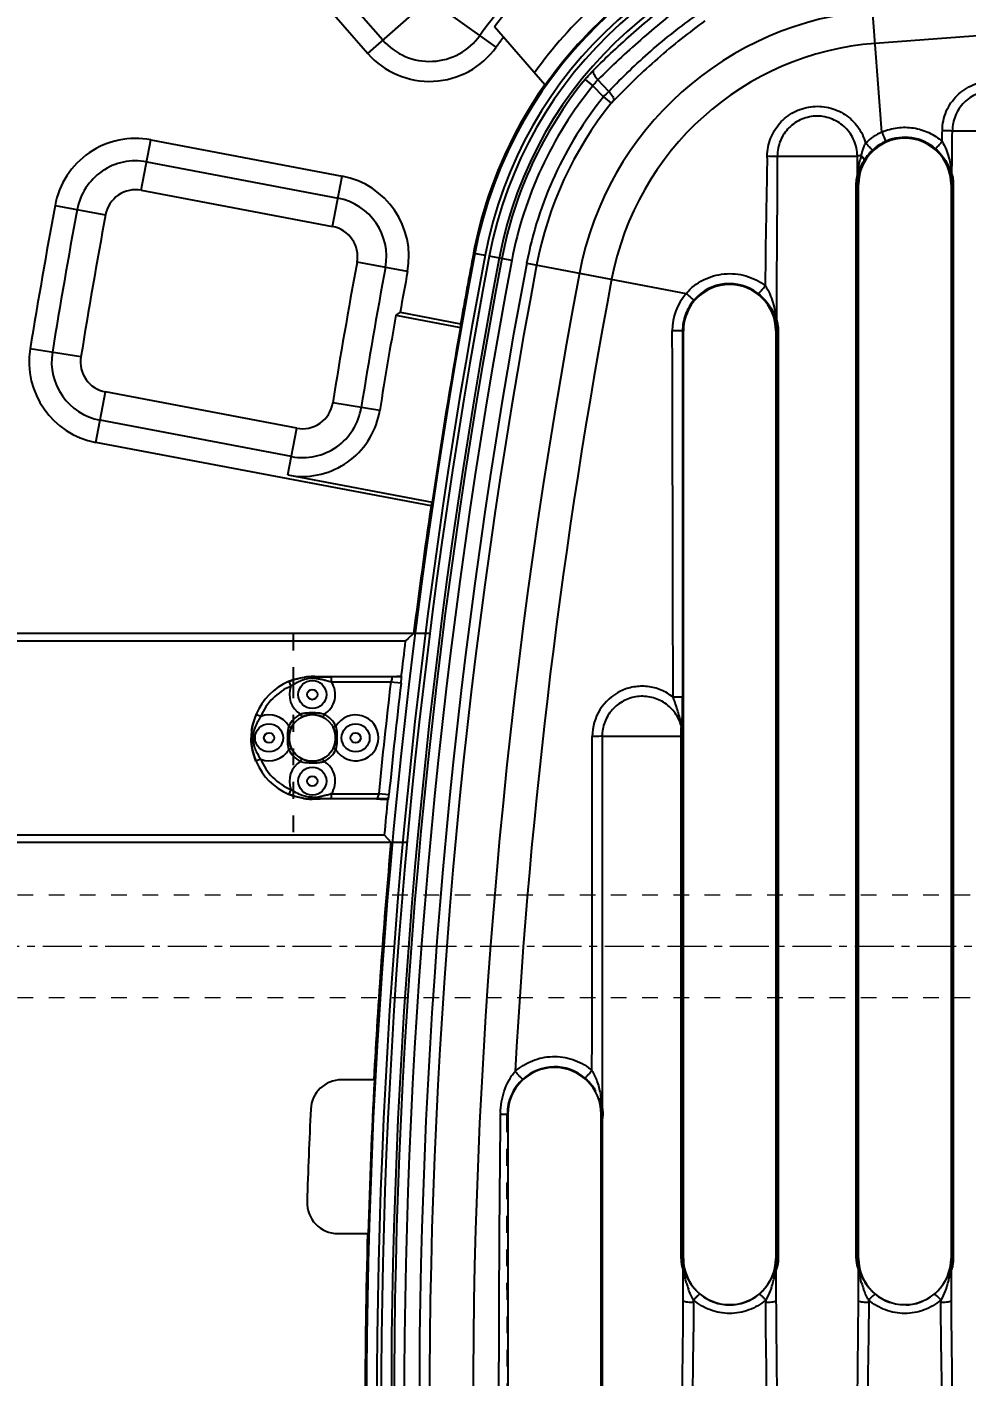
# Model space of a CAD drawing. Header units: millimetres. Extents: x 1147 to 12155, y -6137 to -4403.
# Drawn here: x 3867.7 to 3959.4, y -5255.7 to -5124.1 of the extents above; entities that cross this region are included whole.
import ezdxf

# ---------------------------------------------------------------- set-up
doc = ezdxf.new("R2010")
doc.units = ezdxf.units.MM
doc.header["$LTSCALE"] = 16.335
doc.header["$PDMODE"] = 3
doc.header["$PDSIZE"] = 0.3125
doc.linetypes.add('CENTER', pattern=[0.6, 0.375, -0.075, 0.075, -0.075])
doc.linetypes.add('HIDDEN', pattern=[0.2, 0.1, -0.1])
doc.layers.get('0').update_dxf_attribs({"linetype": 'CONTINUOUS'})
doc.layers.get('Defpoints').update_dxf_attribs({"linetype": 'CONTINUOUS'})
doc.layers.add('cool', color=153, linetype='HIDDEN', lineweight=9)
doc.layers.add('DEFAULT_2', color=8, linetype='HIDDEN')
doc.styles.get("Standard").update_dxf_attribs({"font": 'txt', "width": 0.8})
doc.dimstyles.get("Standard").update_dxf_attribs({"dimtxt": 0.15625, "dimasz": 0.1875, "dimexe": 0.125, "dimexo": 0.0625, "dimtad": 0, "dimtih": 1, "dimtoh": 1, "dimdsep": 46, "dimtxsty": 'Standard', "dimcen": 0.09, "dimadec": 0, "dimazin": 0, "dimtp": 0.01, "dimtm": 0.01, "dimtfac": 1, "dimtofl": 0, "dimtmove": 0, "dimatfit": 3, "dimfxl": 0, "dimtolj": 1, "dimarcsym": 0})

# ---------------------------------------------------------------- blocks, each defined once
blk = doc.blocks.new('*D715')
at = {"color": 4, "lineweight": -2}
blk.add_line((3856.58, -5108.77), (3814.98, -5108.77), dxfattribs=at)
at = {"layer": 'Defpoints', "color": 0}
for p in [(3814.98, -5108.77), (3856.64, -5108.77), (4103.73, -5263.77)]:
    blk.add_point(p, dxfattribs=at)
at = {"color": 6, "insert": (3801.11, -5108.77), "char_height": 8, "attachment_point": 5}
blk.add_mtext('\\A1;155.00', dxfattribs=at)
blk = doc.blocks.new('*D716')
at = {"color": 4, "lineweight": -2}
blk.add_line((3858.67, -5058.77), (3814.98, -5058.77), dxfattribs=at)
at = {"layer": 'Defpoints', "color": 0}
for p in [(3814.98, -5058.77), (3858.73, -5058.77), (4103.73, -5263.77)]:
    blk.add_point(p, dxfattribs=at)
at = {"color": 6, "insert": (3800.58, -5058.77), "char_height": 8, "attachment_point": 5}
blk.add_mtext('\\A1;205.00', dxfattribs=at)
blk = doc.blocks.new('*D721')
at = {"color": 4, "lineweight": -2}
blk.add_line((3858.73, -5054.5), (3858.73, -5013.34), dxfattribs=at)
at = {"layer": 'Defpoints', "color": 0}
for p in [(3858.73, -5013.34), (3858.73, -5054.56), (4103.73, -5263.77)]:
    blk.add_point(p, dxfattribs=at)
at = {"color": 6, "insert": (3858.73, -4998.41), "char_height": 8, "attachment_point": 5, "rotation": 90}
blk.add_mtext('\\A1;245.00', dxfattribs=at)
blk = doc.blocks.new('*D722')
at = {"color": 4, "lineweight": -2}
blk.add_line((3862.55, -5213.77), (3818.26, -5213.77), dxfattribs=at)
at = {"layer": 'Defpoints', "color": 0}
for p in [(3818.26, -5213.77), (3862.62, -5213.77), (4103.73, -5263.77)]:
    blk.add_point(p, dxfattribs=at)
at = {"color": 6, "insert": (3807.06, -5213.77), "char_height": 8, "attachment_point": 5}
blk.add_mtext('\\A1;50.00', dxfattribs=at)
blk = doc.blocks.new('37')
at = {"layer": 'cool', "ltscale": 0.932966}
for p, q in [((1170, 55), (734.33, 55)), ((1170, 45), (734.33, 45))]:
    blk.add_line(p, q, dxfattribs=at)
at = {"layer": 'cool', "color": 1, "linetype": 'CENTER', "ltscale": 0.621977}
blk.add_line((1183.89, 50), (720, 50), dxfattribs=at)

msp = doc.modelspace()

# ---------------------------------------------------------------- linework, layer by layer
at = {"color": 7, "linetype": 'Continuous'}
for p, q in [((3902.47, -5125.347), (3893.057, -5114.57)), ((3891.585, -5115.855), (3900.998, -5126.632)), ((3951.179, -5134.314), (3949.867, -5117.245)), ((3900.998, -5126.632), (3905.301, -5122.874)), ((3913.535, -5126.017), (3908.885, -5122.698)), ((3918.281, -5129.697), (3913.358, -5124.061)), ((3922.206, -5129.175), (3922.972, -5129.798)), ((3923.989, -5130.888), (3922.972, -5129.798)), ((3924.517, -5130.344), (3923.46, -5129.211)), ((3923.989, -5130.888), (3924.758, -5131.507)), ((3878.902, -5139.997), (3879.835, -5135.072)), ((3879.835, -5135.072), (3898.503, -5138.609)), ((3958.05, -5134.19), (3965.862, -5134.19)), ((3940.965, -5136.654), (3948.779, -5136.654)), ((3948.784, -5137.095), (3948.779, -5136.654)), ((3879.426, -5137.227), (3898.095, -5140.764)), ((3897.57, -5143.533), (3898.503, -5138.609)), ((3878.902, -5139.997), (3897.57, -5143.533)), ((3948.669, -5244.192), (3948.669, -5139.419)), ((3948.669, -5139.419), (3948.893, -5139.419)), ((3948.721, -5244.192), (3948.721, -5139.419)), ((3948.893, -5244.192), (3948.893, -5139.419)), ((3957.92, -5139.419), (3957.92, -5244.192)), ((3958.144, -5139.419), (3957.92, -5139.419)), ((3958.092, -5139.419), (3958.092, -5244.192)), ((3958.144, -5139.419), (3958.144, -5244.192)), ((3870.479, -5141.48), (3875.408, -5142.39)), ((3904.881, -5147.92), (3899.952, -5147.011)), ((3911.32, -5146.126), (3912.442, -5146.338)), ((3915.056, -5146.834), (3912.852, -5146.416)), ((3916.507, -5147.108), (3932.074, -5150.057)), ((3904.162, -5151.894), (3903.741, -5152.185)), ((3903.741, -5152.185), (3910.045, -5153.379)), ((3904.162, -5151.894), (3910.057, -5153.011)), ((3931.718, -5153.697), (3930.719, -5153.698)), ((3931.799, -5244.192), (3931.799, -5153.697)), ((3940.827, -5153.697), (3940.827, -5244.192)), ((3941.051, -5153.697), (3940.827, -5153.697)), ((3940.999, -5153.697), (3940.999, -5244.192)), ((3941.051, -5153.697), (3941.051, -5244.192)), ((3873.006, -5156.251), (3868.058, -5155.449)), ((3874.466, -5164.589), (3875.399, -5159.664)), ((3894.074, -5163.202), (3875.399, -5159.664)), ((3902.169, -5161.481), (3897.58, -5160.742)), ((3893.549, -5165.971), (3874.874, -5162.434)), ((3893.209, -5167.769), (3894.074, -5163.202)), ((3907.175, -5170.785), (3874.466, -5164.589)), ((3893.209, -5167.769), (3907.279, -5170.434)), ((3907.047, -5183.241), (3855.729, -5183.241)), ((3856.918, -5183.957), (3904.666, -5183.957)), ((3904.936, -5183.718), (3904.666, -5183.957)), ((3905.476, -5183.241), (3904.936, -5183.718)), ((3893.312, -5187.915), (3893.504, -5188.379)), ((3893.729, -5187.788), (3893.729, -5187.915)), ((3904.24, -5187.461), (3895.59, -5187.461)), ((3897.463, -5187.964), (3897.463, -5187.461)), ((3903.248, -5187.964), (3897.463, -5187.964)), ((3904.245, -5188.081), (3903.248, -5187.964)), ((3930.899, -5189.724), (3930.798, -5189.438)), ((3890.555, -5191.328), (3890.091, -5191.136)), ((3894.444, -5191.114), (3894.577, -5191.382)), ((3896.737, -5191.114), (3896.603, -5191.382)), ((3893.29, -5192.267), (3893.558, -5192.401)), ((3897.891, -5192.267), (3897.622, -5192.401)), ((3923.871, -5193.263), (3923.871, -5229.458)), ((3923.871, -5193.263), (3931.628, -5193.263)), ((3931.576, -5244.192), (3931.576, -5193.263)), ((3931.628, -5244.192), (3931.628, -5193.263)), ((3893.29, -5194.561), (3893.558, -5194.427)), ((3897.891, -5194.561), (3897.622, -5194.427)), ((3890.555, -5195.5), (3890.091, -5195.692)), ((3894.444, -5195.714), (3894.577, -5195.446)), ((3896.737, -5195.714), (3896.603, -5195.446)), ((3893.504, -5198.449), (3893.312, -5198.913)), ((3902.948, -5199.367), (3895.59, -5199.367)), ((3897.463, -5198.865), (3902.067, -5198.865)), ((3903.066, -5198.964), (3902.067, -5198.865)), ((3855.729, -5203.587), (3904.831, -5203.587)), ((3856.918, -5202.871), (3902.613, -5202.871)), ((3902.613, -5202.871), (3903.266, -5203.587)), ((3901.591, -5226.772), (3898.436, -5226.772)), ((3914.667, -5230.115), (3914.667, -5287.428)), ((3923.772, -5287.428), (3923.772, -5230.115)), ((3923.884, -5230.115), (3923.846, -5230.115)), ((3923.888, -5230.663), (3923.888, -5286.883)), ((3898.073, -5241.772), (3900.983, -5241.772)), ((3931.799, -5244.192), (3931.576, -5244.192)), ((3941.051, -5244.192), (3940.827, -5244.192)), ((3948.893, -5244.192), (3948.669, -5244.192)), ((3958.144, -5244.192), (3957.92, -5244.192)), ((3931.788, -5248.316), (3931.788, -5245.077)), ((3940.838, -5245.077), (3940.838, -5248.316)), ((3948.882, -5248.316), (3948.882, -5245.077)), ((3957.931, -5245.077), (3957.931, -5248.316)), ((3932.794, -5248.508), (3932.794, -5248.265)), ((3939.832, -5248.265), (3939.832, -5248.508)), ((3949.887, -5248.508), (3949.887, -5248.265)), ((3956.926, -5248.265), (3956.926, -5248.508))]:
    msp.add_line(p, q, dxfattribs=at)
for centre, radius in [((3895.59, -5189.191), 1.368), ((3895.59, -5189.191), 0.497), ((3895.59, -5193.414), 2.276), ((3891.367, -5193.414), 1.368), ((3891.367, -5193.414), 0.497), ((3899.813, -5193.414), 1.368), ((3899.813, -5193.414), 0.497), ((3895.59, -5197.637), 1.368), ((3895.59, -5197.637), 0.497)]:
    msp.add_circle(centre, radius, dxfattribs=at)
for centre, radius, start, end in [((3952.689, -5153.963), 50.058, 119.77857, 144.48276), ((3952.689, -5153.963), 41.967, 94.39543, 169.27271), ((3952.689, -5153.963), 49.407, 121.76053, 142.75576), ((3952.689, -5153.963), 40.963, 94.39543, 169.27271), ((3952.689, -5153.963), 40.546, 94.39543, 169.27271), ((3952.689, -5153.963), 39.559, 94.39543, 169.27271), ((3952.689, -5153.963), 43.605, 120.49919, 144.32818), ((3952.689, -5153.963), 42.052, 120.10159, 144.8244), ((4103.729, -7118.947), 1999.166, 85.604565, 94.395435), ((3952.689, -5153.963), 31.584, 94.39543, 169.27271), ((3907.023, -5121.369), 6.046, 221.13645, 324.48276), ((3907.023, -5121.369), 8, 221.13645, 324.48276), ((3952.689, -5153.963), 48.105, 143.07492, 144.48276), ((3952.689, -5153.963), 28.386, 94.39543, 169.27271), ((3952.689, -5153.963), 42.105, 144.80703, 169.27271), ((3952.689, -5153.963), 39.289, 140.88448, 169.27271), ((3952.689, -5153.963), 38.302, 140.88314, 169.27271), ((3952.689, -5153.963), 36.826, 141.20129, 169.27271), ((3936.208, -5142.211), 16.659, 134.57149, 137.18042), ((3952.689, -5153.963), 35.839, 141.20154, 169.27271), ((3878.346, -5142.932), 8, 79.27271, 169.54205), ((3953.407, -5139.419), 4.514, 0, 180), ((3953.431, -5139.413), 5.575, 113.83761, 133.68991), ((3953.421, -5139.433), 4.612, 113.56836, 133.2386), ((3953.406, -5139.408), 4.583, 49.18631, 113.52218), ((3584.329, -5130.713), 372.758, 359.30655, 359.47067), ((3321.106, -5129.671), 636.96, 359.210387, 359.593488), ((3957.405, -5139.101), 8.61, 163.2318, 165.83543), ((3953.507, -5139.603), 4.79, 143.05247, 148.3238), ((3953.707, -5139.752), 5.039, 138.03404, 143.06917), ((3953.856, -5139.886), 5.24, 133.30925, 138.03018), ((3878.346, -5142.932), 5.807, 79.27271, 169.54205), ((3897.014, -5146.469), 8, 349.55032, 79.27271), ((3878.346, -5142.932), 2.988, 79.27271, 169.54205), ((4505.929, -5258.772), 646.185, 169.54205, 170.799141), ((4505.929, -5258.772), 643.991, 169.54205, 170.799141), ((3897.014, -5146.469), 5.807, 349.55032, 79.27271), ((4505.929, -5258.772), 641.172, 169.54205, 170.799141), ((3897.014, -5146.469), 2.988, 349.55032, 79.27271), ((4505.929, -5258.772), 616.197, 169.550315, 170.845991), ((4505.929, -5258.772), 605.047, 169.272711, 190.727289), ((4505.929, -5258.772), 604.043, 169.272711, 190.727289), ((4505.929, -5258.772), 603.626, 169.272711, 190.727289), ((4505.929, -5258.772), 602.639, 169.272711, 190.727289), ((4505.929, -5258.772), 602.369, 169.272711, 190.727289), ((4505.929, -5258.772), 601.382, 169.272711, 190.727289), ((4505.929, -5258.772), 599.906, 169.272711, 190.727289), ((4505.929, -5258.772), 598.919, 169.272711, 190.727289), ((4505.929, -5258.772), 605.185, 169.272711, 169.93545), ((4505.929, -5258.772), 613.378, 169.550315, 170.845991), ((4505.929, -5258.772), 611.185, 169.550315, 169.928944), ((4505.929, -5258.772), 594.664, 169.272711, 190.727289), ((4505.929, -5258.772), 591.466, 169.272711, 176.820243), ((3936.313, -5153.697), 4.514, 0, 180), ((3936.295, -5153.677), 4.568, 52.26012, 139.46367), ((3936.257, -5153.687), 5.538, 139.05731, 180.11503), ((4505.929, -5258.772), 611.549, 169.962656, 170.845991), ((4505.929, -5258.772), 605.132, 169.969972, 171.605972), ((3941.693, -5152.697), 0.814, 175.91941, 189.16668), ((3875.955, -5156.728), 8, 170.79914, 259.27271), ((3875.955, -5156.728), 5.807, 170.79914, 259.27271), ((3875.955, -5156.728), 2.988, 170.79914, 259.27271), ((3894.63, -5160.266), 5.807, 259.27271, 350.84599), ((3894.63, -5160.266), 2.988, 259.27271, 350.84599), ((3894.535, -5160.491), 7.424, 264.97483, 265.54419), ((4505.929, -5258.772), 605.185, 171.640257, 172.830471), ((4505.929, -5258.772), 605.9, 172.907172, 173.241034), ((3895.59, -5193.414), 5.953, 90, 270), ((3895.59, -5189.191), 2.239, 300.81278, 33.24704), ((3897.641, -5115.728), 71.734, 269.32312, 269.85783), ((4505.929, -5258.772), 606.827, 173.299133, 174.334431), ((4505.929, -5258.772), 605.822, 173.299133, 174.334431), ((3874.315, -5184.564), 30.135, 353.29779, 353.75188), ((3879.468, -5185.112), 24.954, 353.71483, 354.75529), ((3895.59, -5193.414), 5.451, 112.50433, 157.49567), ((3895.59, -5189.191), 2.239, 158.72417, 239.18722), ((3896.16, -5193.634), 6.564, 162.74278, 165.2017), ((3895.81, -5193.52), 6.196, 157.36383, 162.78872), ((3895.561, -5194.728), 6.051, 149.35049, 151.16403), ((3896.011, -5194.998), 6.575, 146.06821, 149.32006), ((3891.367, -5193.414), 2.239, 30.81278, 111.27583), ((3895.59, -5193.414), 2.57, 116.49769, 153.50231), ((3895.603, -5200.506), 9.524, 88.26416, 90.07492), ((3895.59, -5193.414), 2.57, 26.49769, 63.50231), ((3899.813, -5193.414), 2.239, 210.81278, 149.18722), ((3902.677, -5193.402), 9.52, 178.26156, 180.07477), ((3891.367, -5193.414), 2.239, 248.72416, 329.18722), ((3895.59, -5193.414), 2.57, 206.49769, 243.50231), ((3895.59, -5193.414), 2.57, 296.49769, 333.50231), ((3888.51, -5193.426), 9.513, 358.25864, 0.07367), ((3895.59, -5193.414), 5.451, 202.50434, 247.49567), ((3895.59, -5197.637), 2.239, 120.81278, 201.27583), ((3895.578, -5186.323), 9.524, 268.26416, 270.07492), ((3895.59, -5197.637), 2.239, 326.75294, 59.18722), ((3896.965, -5193.356), 6.158, 235.80502, 236.44836), ((3897.672, -5275.198), 75.832, 90.15809, 90.67199), ((3898.577, -5204.443), 5.689, 101.29729, 102.46748), ((4505.929, -5258.772), 605.9, 174.373448, 174.706384), ((3873.928, -5196.077), 29.281, 353.53179, 354.3423), ((4505.929, -5258.772), 605.185, 174.768138, 176.96899), ((3919.22, -5230.115), 4.553, 0, 180), ((3919.226, -5230.104), 4.594, 49.43594, 132.40685), ((3919.254, -5230.142), 5.619, 49.79469, 51.44641), ((3898.436, -5229.772), 3, 90, 177.26694), ((4505.929, -5258.772), 605.132, 176.968727, 178.390176), ((3919.194, -5230.231), 4.699, 8.17104, 20.68807), ((4505.929, -5258.772), 611.185, 177.266935, 178.115503), ((6360.815, -5258.772), 2447.046, 179.329378, 180.670621), ((3925.45, -5230.545), 11.521, 177.43712, 177.94038), ((3885.591, -5230.686), 38.298, 0.03445, 0.85489), ((3898.073, -5238.772), 3, 178.1155, 270), ((4505.929, -5258.772), 605.185, 178.390315, 181.609685), ((3936.313, -5244.192), 4.514, 180, 0), ((3953.407, -5244.192), 4.514, 180, 0), ((3906.449, -5244.06), 25.34, 357.65343, 357.91798), ((3930.847, -5245.294), 0.942, 0.01321, 12.04539), ((3904.313, -5243.982), 27.477, 357.91745, 358.04846), ((3930.878, -5245.078), 0.91, 0.05677, 10.06043), ((3941.743, -5245.076), 0.905, 169.97347, 180.0753), ((3941.78, -5245.294), 0.942, 167.95477, 179.98403), ((3967.253, -5244.019), 26.416, 181.95041, 182.34044), ((3923.542, -5244.06), 25.34, 357.65343, 357.91798), ((3947.94, -5245.294), 0.942, 0.01321, 12.04539), ((3921.407, -5243.982), 27.477, 357.91745, 358.04846), ((3947.971, -5245.078), 0.91, 0.05677, 10.06043), ((3958.837, -5245.076), 0.905, 169.97347, 180.0753), ((3958.873, -5245.294), 0.942, 167.95477, 179.98403), ((3984.347, -5244.019), 26.416, 181.95041, 182.34044), ((3939.85, -5244.405), 8.057, 195.72625, 200.25031), ((3932.563, -5244.337), 8.281, 340.90522, 345.22712), ((3931.982, -5244.181), 8.882, 345.20885, 348.05712), ((3956.943, -5244.405), 8.057, 195.72625, 200.25031), ((3949.656, -5244.337), 8.281, 340.90523, 345.22712), ((3949.076, -5244.181), 8.882, 345.20886, 348.05713), ((3936.313, -5244.246), 4.488, 230.06655, 309.93452)]:
    msp.add_arc(centre, radius, start, end, dxfattribs=at)
for centre, major_axis, start_param, end_param in [((4522.52, -5171.196), (115.222, 608.209), -4.5564606, -4.5558654), ((4489.464, -5345.681), (114.346, 603.586), 1.4667222, 1.4673179)]:
    msp.add_ellipse(centre, major_axis=major_axis, ratio=0.9895793, start_param=start_param, end_param=end_param, dxfattribs=at)
for points, knots in [([(3922.991, -5128.306), (3924.28, -5127.029), (3926.925, -5124.539), (3929.742, -5122.245), (3931.179, -5121.137)], [0, 0, 0, 0, 0.5000066, 1, 1, 1, 1]), ([(3931.997, -5121.704), (3930.505, -5122.874), (3927.577, -5125.285), (3924.811, -5127.881), (3923.46, -5129.211)], [0, 0, 0, 0, 0.5000359, 1, 1, 1, 1]), ([(3924.517, -5130.344), (3925.828, -5128.972), (3928.565, -5126.335), (3931.557, -5123.991), (3933.097, -5122.884)], [0, 0, 0, 0, 0.5000901, 1, 1, 1, 1]), ([(3933.892, -5123.466), (3933.116, -5124.04), (3931.546, -5125.229), (3928.521, -5127.753), (3926.371, -5129.813), (3925.003, -5131.229)], [0, 0, 0, 0, 0.2450896, 0.5000844, 1, 1, 1, 1]), ([(3922.206, -5129.176), (3922.269, -5129.098), (3922.519, -5128.799), (3922.784, -5128.511), (3922.991, -5128.307)], [0, 0, 0, 0, 0.2556452, 1, 1, 1, 1]), ([(3922.99, -5128.307), (3922.975, -5128.361), (3922.99, -5128.504), (3923.124, -5128.826), (3923.312, -5129.06), (3923.46, -5129.211)], [0, 0, 0, 0, 0.1597782, 0.3937754, 1, 1, 1, 1]), ([(3923.46, -5129.211), (3923.417, -5129.254), (3923.243, -5129.44), (3923.084, -5129.64), (3922.972, -5129.798)], [0, 0, 0, 0, 0.241226, 1, 1, 1, 1]), ([(3957.071, -5134.157), (3957.077, -5133.527), (3957.34, -5132.257), (3958.433, -5130.66), (3960.048, -5129.59), (3961.949, -5129.215), (3963.852, -5129.584), (3965.472, -5130.649), (3966.566, -5132.247), (3966.831, -5133.518), (3966.837, -5134.148)], [0, 0, 0, 0, 0.1249236, 0.2498231, 0.3748271, 0.4998738, 0.6249213, 0.7499634, 0.8749858, 1, 1, 1, 1]), ([(3924.517, -5130.344), (3924.666, -5130.49), (3924.857, -5130.717), (3924.998, -5131.032), (3925.017, -5131.175), (3925.003, -5131.229)], [0, 0, 0, 0, 0.6034026, 0.8385094, 1, 1, 1, 1]), ([(3925.003, -5131.229), (3924.982, -5131.25), (3924.897, -5131.34), (3924.817, -5131.434), (3924.758, -5131.507)], [0, 0, 0, 0, 0.2414119, 1, 1, 1, 1]), ([(3965.862, -5134.19), (3965.857, -5133.682), (3965.639, -5132.66), (3964.778, -5131.359), (3963.476, -5130.503), (3961.95, -5130.185), (3960.425, -5130.504), (3959.125, -5131.362), (3958.268, -5132.663), (3958.054, -5133.683), (3958.05, -5134.19)], [0, 0, 0, 0, 0.1253981, 0.2505248, 0.3755301, 0.5003287, 0.625107, 0.7499954, 0.8748978, 1, 1, 1, 1]), ([(3939.986, -5136.647), (3939.976, -5136.068), (3940.221, -5134.9), (3941.129, -5133.381), (3942.527, -5132.281), (3944.217, -5131.737), (3945.993, -5131.82), (3947.626, -5132.521), (3948.921, -5133.745), (3949.412, -5134.826), (3949.58, -5135.382)], [0, 0, 0, 0, 0.1249737, 0.249898, 0.3748184, 0.4997554, 0.6247495, 0.7497789, 0.8749112, 1, 1, 1, 1]), ([(3948.779, -5136.654), (3948.773, -5136.146), (3948.553, -5135.125), (3947.688, -5133.825), (3946.383, -5132.969), (3944.855, -5132.65), (3943.328, -5132.968), (3942.028, -5133.825), (3941.175, -5135.127), (3940.965, -5136.147), (3940.965, -5136.654)], [0, 0, 0, 0, 0.1252412, 0.2504205, 0.375672, 0.5007327, 0.6255923, 0.7503568, 0.8750367, 1, 1, 1, 1]), ([(3951.179, -5134.314), (3951.656, -5134.104), (3952.678, -5133.818), (3954.263, -5133.839), (3955.78, -5134.301), (3956.667, -5134.881), (3957.06, -5135.225)], [0, 0, 0, 0, 0.2500232, 0.5000425, 0.7500469, 1, 1, 1, 1]), ([(3949.435, -5135.71), (3949.446, -5135.681), (3949.49, -5135.57), (3949.539, -5135.46), (3949.58, -5135.382)], [0, 0, 0, 0, 0.2585394, 1, 1, 1, 1]), ([(3950.261, -5136.073), (3950.253, -5136.07), (3950.233, -5136.048), (3950.189, -5136.01), (3950.124, -5135.945), (3949.998, -5135.819), (3949.815, -5135.629), (3949.661, -5135.467), (3949.58, -5135.382)], [0, 0, 0, 0, 0.0272048, 0.0887487, 0.1832863, 0.3093851, 0.6379276, 1, 1, 1, 1]), ([(3951.577, -5135.206), (3951.561, -5135.182), (3951.524, -5135.087), (3951.434, -5134.9), (3951.317, -5134.628), (3951.226, -5134.422), (3951.179, -5134.314)], [0, 0, 0, 0, 0.0884888, 0.3093512, 0.6381848, 1, 1, 1, 1]), ([(3956.401, -5135.939), (3956.41, -5135.937), (3956.431, -5135.914), (3956.474, -5135.876), (3956.537, -5135.808), (3956.659, -5135.679), (3956.835, -5135.481), (3956.983, -5135.313), (3957.06, -5135.225)], [0, 0, 0, 0, 0.0274632, 0.0890097, 0.1834603, 0.3094539, 0.6378872, 1, 1, 1, 1]), ([(3957.06, -5135.225), (3957.343, -5135.721), (3957.653, -5136.534), (3957.901, -5137.633), (3957.974, -5138.184), (3958.005, -5138.449)], [0, 0, 0, 0, 0.5070075, 0.7633164, 1, 1, 1, 1]), ([(3957.071, -5134.157), (3957.278, -5134.159), (3957.604, -5134.168), (3957.932, -5134.173), (3958.05, -5134.19)], [0, 0, 0, 0, 0.6344295, 1, 1, 1, 1]), ([(3939.8, -5149.303), (3939.842, -5148.249), (3939.826, -5146.139), (3939.91, -5142.977), (3939.937, -5139.813), (3940.012, -5137.702), (3939.986, -5136.647)], [0, 0, 0, 0, 0.249957, 0.4998729, 0.7498773, 1, 1, 1, 1]), ([(3939.986, -5136.647), (3940.093, -5136.648), (3940.419, -5136.649), (3940.745, -5136.648), (3940.965, -5136.654)], [0, 0, 0, 0, 0.3266189, 1, 1, 1, 1]), ([(3940.965, -5136.654), (3940.961, -5139.322), (3940.917, -5144.651), (3940.884, -5149.979), (3940.881, -5152.639)], [0, 0, 0, 0, 0.5007987, 1, 1, 1, 1]), ([(3948.861, -5136.64), (3948.852, -5136.641), (3948.825, -5136.645), (3948.798, -5136.649), (3948.779, -5136.654)], [0, 0, 0, 0, 0.3120694, 1, 1, 1, 1]), ([(3949.161, -5136.617), (3949.132, -5136.618), (3949.031, -5136.624), (3948.931, -5136.632), (3948.861, -5136.64)], [0, 0, 0, 0, 0.2961161, 1, 1, 1, 1]), ([(3949.161, -5136.617), (3949.171, -5136.578), (3949.21, -5136.43), (3949.25, -5136.282), (3949.282, -5136.173)], [0, 0, 0, 0, 0.2571361, 1, 1, 1, 1]), ([(3949.43, -5137.088), (3949.456, -5137.023), (3949.365, -5136.825), (3949.247, -5136.696), (3949.161, -5136.617)], [0, 0, 0, 0, 0.3735328, 1, 1, 1, 1]), ([(3949.282, -5136.173), (3949.294, -5136.132), (3949.34, -5135.977), (3949.392, -5135.822), (3949.435, -5135.71)], [0, 0, 0, 0, 0.2597239, 1, 1, 1, 1]), ([(3956.401, -5135.939), (3956.833, -5136.312), (3957.373, -5136.971), (3957.817, -5137.933), (3957.948, -5138.402), (3958.003, -5138.621)], [0, 0, 0, 0, 0.5402941, 0.786508, 1, 1, 1, 1]), ([(3948.8, -5138.474), (3948.813, -5138.36), (3948.871, -5137.862), (3948.963, -5137.368), (3949.057, -5136.994)], [0, 0, 0, 0, 0.2297631, 1, 1, 1, 1]), ([(3948.805, -5138.642), (3948.866, -5138.387), (3949.021, -5137.847), (3949.274, -5137.342), (3949.43, -5137.088)], [0, 0, 0, 0, 0.4675385, 1, 1, 1, 1]), ([(3948.669, -5139.419), (3948.669, -5139.327), (3948.682, -5139.009), (3948.734, -5138.691), (3948.8, -5138.475)], [0, 0, 0, 0, 0.2888746, 1, 1, 1, 1]), ([(3948.805, -5138.642), (3948.793, -5138.693), (3948.743, -5138.949), (3948.721, -5139.21), (3948.721, -5139.419)], [0, 0, 0, 0, 0.2010067, 1, 1, 1, 1]), ([(3958.092, -5139.419), (3958.092, -5139.268), (3958.073, -5139), (3958.032, -5138.735), (3958.003, -5138.621)], [0, 0, 0, 0, 0.5613129, 1, 1, 1, 1]), ([(3958.005, -5138.449), (3958.044, -5138.584), (3958.123, -5138.904), (3958.141, -5139.232), (3958.144, -5139.419)], [0, 0, 0, 0, 0.4311591, 1, 1, 1, 1]), ([(3932.074, -5150.057), (3932.538, -5149.521), (3933.688, -5148.62), (3935.777, -5148.016), (3937.945, -5148.213), (3939.231, -5148.883), (3939.8, -5149.303)], [0, 0, 0, 0, 0.2504183, 0.5006329, 0.7506397, 1, 1, 1, 1]), ([(3939.091, -5150.065), (3939.104, -5150.067), (3939.138, -5150.045), (3939.192, -5150.004), (3939.264, -5149.934), (3939.388, -5149.805), (3939.571, -5149.594), (3939.719, -5149.408), (3939.8, -5149.303)], [0, 0, 0, 0, 0.0357469, 0.104786, 0.2021404, 0.3190579, 0.6205986, 1, 1, 1, 1]), ([(3939.8, -5149.303), (3940.127, -5149.808), (3940.483, -5150.659), (3940.729, -5151.682), (3940.828, -5152.249), (3940.862, -5152.517), (3940.881, -5152.639)], [0, 0, 0, 0, 0.511387, 0.7704024, 0.8949393, 1, 1, 1, 1]), ([(3932.823, -5150.708), (3932.472, -5151.117), (3931.916, -5152.071), (3931.718, -5153.157), (3931.718, -5153.697)], [0, 0, 0, 0, 0.4999027, 1, 1, 1, 1]), ([(3932.823, -5150.708), (3932.804, -5150.686), (3932.723, -5150.622), (3932.567, -5150.48), (3932.337, -5150.284), (3932.165, -5150.135), (3932.074, -5150.057)], [0, 0, 0, 0, 0.088473, 0.3097111, 0.6390208, 1, 1, 1, 1]), ([(3939.091, -5150.065), (3939.345, -5150.261), (3939.802, -5150.689), (3940.332, -5151.418), (3940.638, -5152.051), (3940.802, -5152.52), (3940.859, -5152.734), (3940.889, -5152.827)], [0, 0, 0, 0, 0.2868255, 0.5560675, 0.8017709, 0.9128474, 1, 1, 1, 1]), ([(3940.881, -5152.639), (3940.934, -5152.772), (3941.016, -5153.123), (3941.051, -5153.481), (3941.051, -5153.697)], [0, 0, 0, 0, 0.3990613, 1, 1, 1, 1]), ([(3940.999, -5153.697), (3940.999, -5153.523), (3940.972, -5153.231), (3940.926, -5152.94), (3940.889, -5152.827)], [0, 0, 0, 0, 0.5923518, 1, 1, 1, 1]), ([(3893.958, -5167.893), (3894.904, -5167.967), (3896.84, -5167.757), (3899.432, -5166.436), (3901.356, -5164.251), (3902.018, -5162.417), (3902.169, -5161.481)], [0, 0, 0, 0, 0.2501339, 0.5000192, 0.7499975, 1, 1, 1, 1]), ([(3894.216, -5187.963), (3894.151, -5187.994), (3893.906, -5188.119), (3893.673, -5188.265), (3893.504, -5188.379)], [0, 0, 0, 0, 0.2605905, 1, 1, 1, 1]), ([(3894.842, -5187.723), (3894.786, -5187.739), (3894.573, -5187.805), (3894.365, -5187.891), (3894.216, -5187.963)], [0, 0, 0, 0, 0.2596569, 1, 1, 1, 1]), ([(3895.591, -5187.613), (3895.526, -5187.613), (3895.273, -5187.624), (3895.023, -5187.672), (3894.842, -5187.723)], [0, 0, 0, 0, 0.2561836, 1, 1, 1, 1]), ([(3896.289, -5187.688), (3896.233, -5187.677), (3896.003, -5187.636), (3895.768, -5187.614), (3895.591, -5187.614)], [0, 0, 0, 0, 0.2420668, 1, 1, 1, 1]), ([(3896.876, -5187.824), (3896.829, -5187.812), (3896.635, -5187.763), (3896.439, -5187.717), (3896.289, -5187.688)], [0, 0, 0, 0, 0.2372037, 1, 1, 1, 1]), ([(3897.463, -5187.964), (3897.415, -5187.954), (3897.218, -5187.912), (3897.024, -5187.862), (3896.876, -5187.824)], [0, 0, 0, 0, 0.2409309, 1, 1, 1, 1]), ([(3903.343, -5187.461), (3903.355, -5187.458), (3903.369, -5187.501), (3903.36, -5187.543), (3903.347, -5187.641), (3903.308, -5187.78), (3903.27, -5187.9), (3903.248, -5187.964)], [0, 0, 0, 0, 0.0717998, 0.1601986, 0.2839109, 0.6127153, 1, 1, 1, 1]), ([(3930.798, -5189.438), (3930.444, -5189.155), (3929.652, -5188.687), (3928.319, -5188.344), (3926.941, -5188.388), (3925.203, -5188.947), (3923.432, -5190.531), (3922.914, -5192.367), (3922.913, -5193.265)], [0, 0, 0, 0, 0.1254011, 0.2509296, 0.3764986, 0.5021375, 0.7510237, 1, 1, 1, 1]), ([(3931.607, -5192.29), (3931.488, -5191.836), (3931.083, -5190.964), (3930.054, -5189.961), (3928.738, -5189.384), (3927.302, -5189.305), (3925.929, -5189.732), (3924.792, -5190.616), (3924.042, -5191.845), (3923.869, -5192.794), (3923.869, -5193.263)], [0, 0, 0, 0, 0.1249183, 0.2497651, 0.3746396, 0.4996008, 0.6246429, 0.7497455, 0.8749031, 1, 1, 1, 1]), ([(3931.729, -5189.429), (3931.699, -5189.434), (3931.596, -5189.43), (3931.393, -5189.438), (3931.113, -5189.437), (3930.905, -5189.438), (3930.798, -5189.438)], [0, 0, 0, 0, 0.0980575, 0.3297462, 0.6543913, 1, 1, 1, 1]), ([(3931.607, -5192.29), (3931.584, -5192.079), (3931.501, -5191.64), (3931.275, -5190.78), (3931.048, -5190.142), (3930.899, -5189.724)], [0, 0, 0, 0, 0.23891, 0.5004313, 1, 1, 1, 1]), ([(3931.651, -5192.534), (3931.67, -5192.329), (3931.686, -5191.867), (3931.71, -5191.127), (3931.726, -5190.298), (3931.728, -5189.724), (3931.729, -5189.429)], [0, 0, 0, 0, 0.1994558, 0.4457177, 0.7154105, 1, 1, 1, 1]), ([(3890.26, -5191.809), (3890.228, -5191.869), (3890.093, -5192.122), (3889.981, -5192.387), (3889.918, -5192.595)], [0, 0, 0, 0, 0.238892, 1, 1, 1, 1]), ([(3889.918, -5192.595), (3889.846, -5192.83), (3889.755, -5193.324), (3889.811, -5193.823), (3889.871, -5194.065)], [0, 0, 0, 0, 0.4969695, 1, 1, 1, 1]), ([(3923.869, -5193.263), (3923.826, -5193.264), (3923.507, -5193.265), (3923.189, -5193.265), (3922.913, -5193.265)], [0, 0, 0, 0, 0.1347245, 1, 1, 1, 1]), ([(3931.576, -5193.263), (3931.576, -5193.164), (3931.579, -5192.84), (3931.586, -5192.515), (3931.607, -5192.29)], [0, 0, 0, 0, 0.3045523, 1, 1, 1, 1]), ([(3931.651, -5192.534), (3931.65, -5192.513), (3931.645, -5192.43), (3931.627, -5192.349), (3931.607, -5192.291)], [0, 0, 0, 0, 0.2593942, 1, 1, 1, 1]), ([(3931.651, -5192.534), (3931.647, -5192.577), (3931.63, -5192.819), (3931.628, -5193.063), (3931.628, -5193.263)], [0, 0, 0, 0, 0.1758045, 1, 1, 1, 1]), ([(3889.871, -5194.065), (3889.886, -5194.126), (3889.953, -5194.362), (3890.046, -5194.589), (3890.123, -5194.752)], [0, 0, 0, 0, 0.2591535, 1, 1, 1, 1]), ([(3890.123, -5194.752), (3890.156, -5194.82), (3890.285, -5195.078), (3890.436, -5195.324), (3890.555, -5195.5)], [0, 0, 0, 0, 0.26132, 1, 1, 1, 1]), ([(3894.692, -5199.311), (3894.579, -5199.292), (3894.108, -5199.199), (3893.649, -5199.053), (3893.313, -5198.913)], [0, 0, 0, 0, 0.2396336, 1, 1, 1, 1]), ([(3895.59, -5199.215), (3895.65, -5199.215), (3895.883, -5199.207), (3896.115, -5199.174), (3896.286, -5199.141)], [0, 0, 0, 0, 0.2576401, 1, 1, 1, 1]), ([(3896.286, -5199.141), (3896.333, -5199.132), (3896.512, -5199.095), (3896.691, -5199.05), (3896.822, -5199.017)], [0, 0, 0, 0, 0.2612728, 1, 1, 1, 1]), ([(3896.822, -5199.017), (3896.868, -5199.006), (3897.043, -5198.961), (3897.218, -5198.917), (3897.349, -5198.888)], [0, 0, 0, 0, 0.260413, 1, 1, 1, 1]), ([(3902.067, -5198.865), (3902.047, -5198.931), (3902.008, -5199.051), (3901.943, -5199.216), (3901.898, -5199.306), (3901.852, -5199.373), (3901.836, -5199.367)], [0, 0, 0, 0, 0.3693428, 0.6866477, 0.9066714, 1, 1, 1, 1]), ([(3915.373, -5225.964), (3915.867, -5225.518), (3917.025, -5224.799), (3919.019, -5224.388), (3921.035, -5224.682), (3922.235, -5225.333), (3922.756, -5225.748)], [0, 0, 0, 0, 0.2497976, 0.4996788, 0.7497563, 1, 1, 1, 1]), ([(3913.941, -5230.029), (3913.957, -5229.664), (3914.024, -5228.934), (3914.292, -5227.866), (3914.734, -5226.86), (3915.135, -5226.241), (3915.373, -5225.964)], [0, 0, 0, 0, 0.2503449, 0.4998839, 0.7499842, 1, 1, 1, 1]), ([(3916.128, -5226.712), (3916.118, -5226.714), (3916.09, -5226.689), (3916.041, -5226.653), (3915.966, -5226.582), (3915.872, -5226.491), (3915.761, -5226.378), (3915.591, -5226.201), (3915.461, -5226.061), (3915.373, -5225.964)], [0, 0, 0, 0, 0.0271629, 0.0893639, 0.1850743, 0.3104529, 0.4608631, 0.6305518, 1, 1, 1, 1]), ([(3922.213, -5226.614), (3922.221, -5226.609), (3922.241, -5226.583), (3922.286, -5226.538), (3922.348, -5226.466), (3922.464, -5226.335), (3922.643, -5226.128), (3922.796, -5225.951), (3922.881, -5225.851)], [0, 0, 0, 0, 0.027687, 0.0933902, 0.1899842, 0.3079629, 0.6118629, 1, 1, 1, 1]), ([(3916.128, -5226.712), (3915.658, -5227.139), (3914.886, -5228.197), (3914.615, -5229.48), (3914.615, -5230.115)], [0, 0, 0, 0, 0.5000901, 1, 1, 1, 1]), ([(3923.343, -5226.848), (3923.5, -5227.264), (3923.723, -5228.126), (3923.839, -5229.005), (3923.869, -5229.444)], [0, 0, 0, 0, 0.5028412, 1, 1, 1, 1]), ([(3913.937, -5230.131), (3914.022, -5230.13), (3914.181, -5230.128), (3914.367, -5230.126), (3914.488, -5230.122), (3914.55, -5230.121), (3914.589, -5230.117), (3914.609, -5230.117), (3914.615, -5230.115)], [0, 0, 0, 0, 0.3788162, 0.7017836, 0.8241243, 0.9155993, 0.9746987, 1, 1, 1, 1]), ([(3923.884, -5230.115), (3923.884, -5230.066), (3923.88, -5229.882), (3923.865, -5229.697), (3923.846, -5229.563)], [0, 0, 0, 0, 0.2628174, 1, 1, 1, 1]), ([(3923.871, -5229.458), (3923.882, -5229.515), (3923.921, -5229.768), (3923.935, -5230.025), (3923.928, -5230.223)], [0, 0, 0, 0, 0.227559, 1, 1, 1, 1]), ([(3923.928, -5230.223), (3923.927, -5230.259), (3923.92, -5230.397), (3923.904, -5230.535), (3923.889, -5230.636)], [0, 0, 0, 0, 0.2601211, 1, 1, 1, 1]), ([(3931.576, -5244.192), (3931.576, -5244.273), (3931.582, -5244.434), (3931.603, -5244.657), (3931.644, -5244.883), (3931.67, -5245.032), (3931.788, -5245.38), (3931.788, -5245.294)], [0, 0, 0, 0, 0.2148517, 0.4215129, 0.6098018, 0.7711605, 1, 1, 1, 1]), ([(3931.628, -5244.192), (3931.628, -5244.255), (3931.633, -5244.388), (3931.645, -5244.632), (3931.76, -5245.279), (3931.768, -5245.098)], [0, 0, 0, 0, 0.2062464, 0.4068573, 1, 1, 1, 1]), ([(3940.859, -5245.098), (3940.859, -5245.103), (3940.861, -5245.121), (3940.887, -5245.083), (3940.896, -5245.033), (3940.928, -5244.923), (3940.952, -5244.783), (3940.967, -5244.675), (3940.974, -5244.616)], [0, 0, 0, 0, 0.0315325, 0.0586153, 0.1795482, 0.3872865, 0.6666652, 1, 1, 1, 1]), ([(3941.051, -5244.192), (3941.051, -5244.424), (3941.021, -5244.745), (3940.931, -5245.105), (3940.888, -5245.237), (3940.865, -5245.285)], [0, 0, 0, 0, 0.6253695, 0.8588096, 1, 1, 1, 1]), ([(3940.974, -5244.616), (3940.978, -5244.582), (3940.992, -5244.441), (3940.999, -5244.299), (3940.999, -5244.192)], [0, 0, 0, 0, 0.2408325, 1, 1, 1, 1]), ([(3948.669, -5244.192), (3948.669, -5244.273), (3948.675, -5244.433), (3948.696, -5244.657), (3948.737, -5244.882), (3948.763, -5245.031), (3948.882, -5245.38), (3948.882, -5245.294)], [0, 0, 0, 0, 0.2149896, 0.42121, 0.6096415, 0.7711404, 1, 1, 1, 1]), ([(3948.721, -5244.192), (3948.721, -5244.304), (3948.729, -5244.468), (3948.753, -5244.679), (3948.773, -5244.817), (3948.796, -5244.932), (3948.817, -5245.025), (3948.837, -5245.076), (3948.847, -5245.111), (3948.855, -5245.114)], [0, 0, 0, 0, 0.3588606, 0.5263294, 0.6773562, 0.8055697, 0.9053044, 0.971566, 1, 1, 1, 1]), ([(3957.952, -5245.098), (3957.952, -5245.103), (3957.955, -5245.121), (3957.981, -5245.083), (3957.99, -5245.033), (3958.022, -5244.923), (3958.045, -5244.783), (3958.061, -5244.675), (3958.067, -5244.616)], [0, 0, 0, 0, 0.0315325, 0.0586153, 0.1795482, 0.3872865, 0.6666652, 1, 1, 1, 1]), ([(3958.144, -5244.192), (3958.144, -5244.424), (3958.114, -5244.745), (3958.025, -5245.105), (3957.982, -5245.237), (3957.959, -5245.285)], [0, 0, 0, 0, 0.6253695, 0.8588096, 1, 1, 1, 1]), ([(3958.067, -5244.616), (3958.071, -5244.582), (3958.085, -5244.441), (3958.092, -5244.299), (3958.092, -5244.192)], [0, 0, 0, 0, 0.2408325, 1, 1, 1, 1]), ([(3932.094, -5246.588), (3932.055, -5246.449), (3931.985, -5246.182), (3931.891, -5245.701), (3931.858, -5245.514), (3931.788, -5244.996), (3931.788, -5245.078)], [0, 0, 0, 0, 0.2813443, 0.562, 0.8406003, 1, 1, 1, 1]), ([(3940.838, -5245.077), (3940.838, -5244.967), (3940.774, -5245.49), (3940.737, -5245.683), (3940.694, -5245.916), (3940.672, -5246.019)], [0, 0, 0, 0, 0.3442692, 0.6668412, 1, 1, 1, 1]), ([(3940.865, -5245.285), (3940.86, -5245.296), (3940.846, -5245.332), (3940.838, -5245.301), (3940.838, -5245.294)], [0, 0, 0, 0, 0.623232, 1, 1, 1, 1]), ([(3949.188, -5246.588), (3949.149, -5246.449), (3949.079, -5246.182), (3948.985, -5245.701), (3948.951, -5245.514), (3948.882, -5244.996), (3948.882, -5245.078)], [0, 0, 0, 0, 0.2813443, 0.562, 0.8406003, 1, 1, 1, 1]), ([(3957.931, -5245.077), (3957.932, -5244.967), (3957.867, -5245.49), (3957.831, -5245.683), (3957.788, -5245.916), (3957.766, -5246.019)], [0, 0, 0, 0, 0.3442691, 0.6668411, 1, 1, 1, 1]), ([(3957.959, -5245.285), (3957.954, -5245.296), (3957.94, -5245.332), (3957.931, -5245.301), (3957.931, -5245.294)], [0, 0, 0, 0, 0.623232, 1, 1, 1, 1]), ([(3940.388, -5247.046), (3940.351, -5247.155), (3940.195, -5247.573), (3940.001, -5247.979), (3939.832, -5248.265)], [0, 0, 0, 0, 0.2561331, 1, 1, 1, 1]), ([(3957.482, -5247.046), (3957.444, -5247.155), (3957.288, -5247.573), (3957.094, -5247.979), (3956.926, -5248.265)], [0, 0, 0, 0, 0.2561331, 1, 1, 1, 1]), ([(3931.788, -5269.227), (3931.788, -5267.49), (3931.737, -5264.005), (3931.694, -5258.772), (3931.738, -5253.538), (3931.788, -5250.053), (3931.788, -5248.316)], [0, 0, 0, 0, 0.249204, 0.5000026, 0.7507832, 1, 1, 1, 1]), ([(3932.794, -5248.508), (3932.66, -5248.508), (3932.425, -5248.5), (3932.107, -5248.459), (3931.916, -5248.418), (3931.788, -5248.354), (3931.788, -5248.316)], [0, 0, 0, 0, 0.3826999, 0.6823452, 0.8922623, 1, 1, 1, 1]), ([(3932.794, -5248.508), (3932.794, -5250.211), (3932.731, -5253.632), (3932.673, -5258.772), (3932.731, -5263.911), (3932.794, -5267.332), (3932.794, -5269.035)], [0, 0, 0, 0, 0.2489842, 0.5000001, 0.751016, 1, 1, 1, 1]), ([(3933.433, -5247.687), (3933.423, -5247.684), (3933.393, -5247.693), (3933.316, -5247.739), (3933.181, -5247.854), (3932.997, -5248.038), (3932.863, -5248.186), (3932.794, -5248.265)], [0, 0, 0, 0, 0.0353501, 0.0990905, 0.3156865, 0.6364128, 1, 1, 1, 1]), ([(3939.832, -5248.265), (3939.35, -5248.676), (3938.228, -5249.336), (3936.313, -5249.679), (3934.398, -5249.337), (3933.276, -5248.676), (3932.794, -5248.265)], [0, 0, 0, 0, 0.2495481, 0.5000054, 0.7504664, 1, 1, 1, 1]), ([(3939.194, -5247.687), (3939.205, -5247.683), (3939.239, -5247.696), (3939.291, -5247.728), (3939.362, -5247.783), (3939.482, -5247.889), (3939.641, -5248.051), (3939.768, -5248.192), (3939.832, -5248.265)], [0, 0, 0, 0, 0.0403784, 0.1132821, 0.2168727, 0.3470361, 0.6636818, 1, 1, 1, 1]), ([(3940.838, -5248.316), (3940.838, -5248.354), (3940.711, -5248.418), (3940.52, -5248.459), (3940.201, -5248.5), (3939.966, -5248.508), (3939.832, -5248.508)], [0, 0, 0, 0, 0.1077377, 0.3176548, 0.6173001, 1, 1, 1, 1]), ([(3939.832, -5269.035), (3939.832, -5267.332), (3939.896, -5263.911), (3939.953, -5258.772), (3939.896, -5253.632), (3939.832, -5250.211), (3939.832, -5248.508)], [0, 0, 0, 0, 0.2489837, 0.4999993, 0.7510154, 1, 1, 1, 1]), ([(3940.838, -5248.316), (3940.838, -5250.053), (3940.889, -5253.538), (3940.932, -5258.772), (3940.889, -5264.005), (3940.838, -5267.49), (3940.838, -5269.227)], [0, 0, 0, 0, 0.2492143, 0.4999987, 0.7507934, 1, 1, 1, 1]), ([(3948.882, -5269.227), (3948.882, -5267.49), (3948.831, -5264.005), (3948.788, -5258.772), (3948.831, -5253.538), (3948.882, -5250.053), (3948.882, -5248.316)], [0, 0, 0, 0, 0.249204, 0.5000026, 0.7507832, 1, 1, 1, 1]), ([(3949.887, -5248.508), (3949.754, -5248.508), (3949.519, -5248.5), (3949.2, -5248.459), (3949.009, -5248.418), (3948.882, -5248.354), (3948.882, -5248.316)], [0, 0, 0, 0, 0.3826999, 0.6823452, 0.8922623, 1, 1, 1, 1]), ([(3949.887, -5248.508), (3949.888, -5250.211), (3949.824, -5253.632), (3949.767, -5258.772), (3949.824, -5263.911), (3949.887, -5267.332), (3949.887, -5269.035)], [0, 0, 0, 0, 0.2489842, 0.5000001, 0.751016, 1, 1, 1, 1]), ([(3950.526, -5247.687), (3950.516, -5247.684), (3950.486, -5247.693), (3950.409, -5247.739), (3950.274, -5247.854), (3950.09, -5248.038), (3949.957, -5248.186), (3949.887, -5248.265)], [0, 0, 0, 0, 0.0353522, 0.0990952, 0.315697, 0.6364242, 1, 1, 1, 1]), ([(3956.926, -5248.265), (3956.443, -5248.676), (3955.322, -5249.337), (3953.407, -5249.679), (3951.491, -5249.336), (3950.37, -5248.676), (3949.887, -5248.265)], [0, 0, 0, 0, 0.2495506, 0.5000105, 0.7504671, 1, 1, 1, 1]), ([(3956.287, -5247.687), (3956.298, -5247.683), (3956.332, -5247.696), (3956.384, -5247.728), (3956.456, -5247.783), (3956.575, -5247.889), (3956.735, -5248.051), (3956.862, -5248.192), (3956.926, -5248.265)], [0, 0, 0, 0, 0.0403784, 0.1132821, 0.2168727, 0.3470361, 0.6636818, 1, 1, 1, 1]), ([(3957.931, -5248.316), (3957.931, -5248.354), (3957.804, -5248.418), (3957.613, -5248.459), (3957.295, -5248.5), (3957.059, -5248.508), (3956.926, -5248.508)], [0, 0, 0, 0, 0.1077377, 0.3176548, 0.6173001, 1, 1, 1, 1]), ([(3956.926, -5269.035), (3956.926, -5267.332), (3956.989, -5263.911), (3957.047, -5258.772), (3956.989, -5253.632), (3956.926, -5250.211), (3956.926, -5248.508)], [0, 0, 0, 0, 0.2489837, 0.4999993, 0.7510154, 1, 1, 1, 1]), ([(3957.931, -5248.316), (3957.931, -5250.053), (3957.982, -5253.538), (3958.025, -5258.772), (3957.982, -5264.005), (3957.931, -5267.49), (3957.931, -5269.227)], [0, 0, 0, 0, 0.2492143, 0.4999987, 0.7507934, 1, 1, 1, 1])]:
    msp.add_open_spline(points, degree=3, knots=knots, dxfattribs=at)
for points in [[(3948.8, -5138.475), (3948.794, -5138.015), (3948.789, -5137.555), (3948.784, -5137.095)], [(3948.805, -5138.642), (3948.812, -5138.586), (3948.81, -5138.529), (3948.8, -5138.475)], [(3958.003, -5138.621), (3957.996, -5138.564), (3957.997, -5138.506), (3958.005, -5138.449)], [(3930.798, -5189.438), (3930.774, -5177.525), (3930.746, -5165.611), (3930.719, -5153.698)], [(3931.718, -5153.697), (3931.719, -5165.608), (3931.723, -5177.519), (3931.729, -5189.429)], [(3893.312, -5187.915), (3893.571, -5187.806), (3893.839, -5187.716), (3894.111, -5187.643)], [(3894.111, -5187.643), (3894.355, -5187.578), (3894.603, -5187.527), (3894.854, -5187.493)], [(3894.623, -5191.061), (3894.563, -5191.075), (3894.503, -5191.093), (3894.444, -5191.114)], [(3894.96, -5191.006), (3894.847, -5191.017), (3894.734, -5191.034), (3894.623, -5191.061)], [(3895.59, -5190.981), (3895.38, -5190.981), (3895.169, -5190.985), (3894.96, -5191.006)], [(3896.737, -5191.114), (3896.468, -5191.019), (3896.176, -5190.994), (3895.891, -5190.985)], [(3893.29, -5192.267), (3893.195, -5192.536), (3893.171, -5192.828), (3893.162, -5193.113)], [(3897.943, -5192.446), (3897.929, -5192.386), (3897.911, -5192.326), (3897.891, -5192.267)], [(3897.998, -5192.782), (3897.987, -5192.669), (3897.97, -5192.556), (3897.943, -5192.446)], [(3898.023, -5193.414), (3898.023, -5193.203), (3898.02, -5192.992), (3897.998, -5192.782)], [(3922.881, -5225.851), (3922.891, -5214.989), (3922.904, -5204.127), (3922.913, -5193.265)], [(3893.157, -5193.414), (3893.157, -5193.625), (3893.161, -5193.837), (3893.182, -5194.046)], [(3893.182, -5194.046), (3893.194, -5194.159), (3893.211, -5194.272), (3893.238, -5194.382)], [(3893.238, -5194.382), (3893.252, -5194.442), (3893.269, -5194.502), (3893.29, -5194.561)], [(3897.891, -5194.561), (3897.985, -5194.292), (3898.01, -5194), (3898.019, -5193.715)], [(3890.091, -5195.692), (3889.978, -5195.421), (3889.884, -5195.141), (3889.81, -5194.857)], [(3894.444, -5195.714), (3894.713, -5195.809), (3895.005, -5195.834), (3895.29, -5195.843)], [(3895.591, -5195.847), (3895.801, -5195.847), (3896.012, -5195.843), (3896.221, -5195.822)], [(3896.221, -5195.822), (3896.334, -5195.811), (3896.447, -5195.794), (3896.557, -5195.767)], [(3896.557, -5195.767), (3896.618, -5195.753), (3896.678, -5195.735), (3896.737, -5195.714)], [(3894.179, -5198.845), (3893.966, -5198.74), (3893.76, -5198.619), (3893.562, -5198.488)], [(3894.868, -5199.115), (3894.63, -5199.049), (3894.4, -5198.955), (3894.179, -5198.845)], [(3895.59, -5199.215), (3895.347, -5199.216), (3895.103, -5199.179), (3894.868, -5199.115)], [(3922.881, -5225.851), (3923.053, -5226.174), (3923.213, -5226.505), (3923.343, -5226.848)], [(3923.846, -5229.563), (3923.844, -5229.522), (3923.853, -5229.481), (3923.869, -5229.444)], [(3932.794, -5248.265), (3932.594, -5247.925), (3932.428, -5247.564), (3932.291, -5247.193)], [(3949.887, -5248.265), (3949.688, -5247.925), (3949.521, -5247.564), (3949.384, -5247.193)]]:
    msp.add_open_spline(points, degree=3, dxfattribs=at)
at = {"layer": 'DEFAULT_2', "color": 8, "linetype": 'HIDDEN'}
for p, q in [((3918.281, -5129.697), (3918.316, -5129.737)), ((3931.799, -5153.697), (3931.718, -5153.697)), ((3893.729, -5183.241), (3893.729, -5187.788)), ((3893.729, -5187.915), (3893.729, -5203.587)), ((3895.59, -5187.442), (3895.59, -5187.461)), ((3895.591, -5187.613), (3895.591, -5187.46)), ((3904.317, -5187.393), (3904.24, -5187.461)), ((3895.59, -5199.215), (3895.59, -5199.368)), ((3895.59, -5199.367), (3895.59, -5199.386)), ((3897.463, -5199.367), (3897.463, -5198.865)), ((3902.948, -5199.367), (3902.981, -5199.403)), ((3902.981, -5199.403), (3903.015, -5199.44)), ((3901.643, -5226.772), (3901.591, -5226.772)), ((3914.667, -5230.115), (3914.615, -5230.115)), ((3923.846, -5230.115), (3923.772, -5230.115)), ((3901.036, -5241.772), (3900.983, -5241.772))]:
    msp.add_line(p, q, dxfattribs=at)
for centre, radius, start, end in [((3895.616, -5193.162), 5.72, 90.25589, 97.65957), ((3895.286, -5255.286), 67.845, 89.25363, 89.74272), ((3895.557, -5193.347), 2.195, 107.17899, 116.48967), ((3895.574, -5193.398), 2.249, 103.4496, 107.18006), ((3895.59, -5193.479), 2.332, 83.96158, 101.44111), ((3895.596, -5193.448), 2.301, 78.35775, 83.9621), ((3895.613, -5193.373), 2.223, 63.56063, 76.34605), ((3895.338, -5193.439), 5.719, 172.37981, 179.74498), ((3895.675, -5193.414), 2.352, 173.95654, 180.0018), ((3895.625, -5193.409), 2.301, 168.37223, 173.95706), ((3895.562, -5193.395), 2.237, 155.2865, 168.38697), ((3895.511, -5193.374), 2.182, 153.50458, 155.22222), ((3895.658, -5193.38), 2.195, 17.21422, 26.48976), ((3895.523, -5193.448), 2.195, 197.21761, 206.48977), ((3895.67, -5193.454), 2.182, 333.50457, 335.21783), ((3895.618, -5193.433), 2.237, 335.28208, 348.37888), ((3895.556, -5193.419), 2.301, 348.36417, 353.95269), ((3895.505, -5193.414), 2.352, 353.95214, 359.9973), ((3895.567, -5193.455), 2.223, 243.56063, 256.34667), ((3895.585, -5193.38), 2.301, 258.35834, 263.96209), ((3895.591, -5193.349), 2.332, 263.96158, 281.44036), ((3895.607, -5193.43), 2.249, 283.4489, 287.18002), ((3895.624, -5193.481), 2.195, 287.17895, 296.48967), ((3895.607, -5193.836), 5.551, 260.5054, 265.42446), ((3895.59, -5194.006), 5.38, 265.46182, 270.00139), ((3876.925, -5196.413), 26.265, 353.38237, 353.52432), ((3936.469, -5244.018), 4.759, 208.79426, 212.135), ((3953.563, -5244.018), 4.759, 208.79426, 212.135), ((3953.407, -5244.246), 4.488, 230.0663, 309.93256)]:
    msp.add_arc(centre, radius, start, end, dxfattribs=at)
for points in [[(3896.17, -5187.447), (3896.377, -5187.45), (3896.585, -5187.454), (3896.793, -5187.457)], [(3889.669, -5192.681), (3889.701, -5192.437), (3889.751, -5192.195), (3889.813, -5191.958)], [(3897.857, -5193.414), (3897.857, -5193.184), (3897.823, -5192.952), (3897.755, -5192.732)], [(3893.324, -5193.414), (3893.324, -5193.644), (3893.358, -5193.877), (3893.426, -5194.096)], [(3914.615, -5287.428), (3914.623, -5268.324), (3914.623, -5249.219), (3914.615, -5230.115)]]:
    msp.add_open_spline(points, degree=3, dxfattribs=at)
for points, knots in [([(3904.317, -5187.393), (3904.309, -5187.4), (3904.274, -5187.405), (3904.21, -5187.417), (3904.113, -5187.425), (3903.938, -5187.438), (3903.678, -5187.45), (3903.459, -5187.458), (3903.343, -5187.461)], [0, 0, 0, 0, 0.0339836, 0.1027963, 0.2030404, 0.3299762, 0.6423208, 1, 1, 1, 1]), ([(3889.81, -5194.857), (3889.779, -5194.74), (3889.669, -5194.267), (3889.62, -5193.779), (3889.618, -5193.414)], [0, 0, 0, 0, 0.2481291, 1, 1, 1, 1]), ([(3896.783, -5199.372), (3896.685, -5199.373), (3896.287, -5199.38), (3895.89, -5199.384), (3895.59, -5199.386)], [0, 0, 0, 0, 0.24678, 1, 1, 1, 1]), ([(3901.836, -5199.367), (3901.97, -5199.371), (3902.168, -5199.377), (3902.426, -5199.387), (3902.602, -5199.395), (3902.755, -5199.405), (3902.88, -5199.413), (3902.959, -5199.427), (3903.006, -5199.43), (3903.015, -5199.44)], [0, 0, 0, 0, 0.3400392, 0.5031544, 0.6542928, 0.7870228, 0.8937273, 0.9666063, 1, 1, 1, 1]), ([(3922.213, -5226.614), (3922.376, -5226.753), (3922.95, -5227.313), (3923.382, -5228.018), (3923.589, -5228.567)], [0, 0, 0, 0, 0.2674103, 1, 1, 1, 1]), ([(3932.298, -5246.311), (3932.224, -5246.175), (3932.093, -5245.915), (3931.922, -5245.433), (3931.873, -5245.279), (3931.776, -5244.866), (3931.774, -5244.919)], [0, 0, 0, 0, 0.3124416, 0.6146033, 0.8936171, 1, 1, 1, 1]), ([(3940.284, -5246.389), (3940.365, -5246.247), (3940.475, -5246.031), (3940.599, -5245.732), (3940.676, -5245.519), (3940.747, -5245.279), (3940.783, -5245.162), (3940.847, -5244.859), (3940.852, -5244.919)], [0, 0, 0, 0, 0.3095155, 0.4607832, 0.6090235, 0.752725, 0.8872585, 1, 1, 1, 1]), ([(3949.392, -5246.311), (3949.317, -5246.175), (3949.187, -5245.915), (3949.016, -5245.433), (3948.967, -5245.279), (3948.87, -5244.866), (3948.868, -5244.919)], [0, 0, 0, 0, 0.3124416, 0.6146033, 0.8936171, 1, 1, 1, 1]), ([(3957.378, -5246.389), (3957.459, -5246.247), (3957.569, -5246.031), (3957.692, -5245.732), (3957.77, -5245.519), (3957.84, -5245.279), (3957.876, -5245.162), (3957.941, -5244.859), (3957.945, -5244.919)], [0, 0, 0, 0, 0.3095155, 0.4607832, 0.6090235, 0.752725, 0.8872586, 1, 1, 1, 1]), ([(3933.433, -5247.687), (3933.335, -5247.605), (3932.961, -5247.266), (3932.64, -5246.869), (3932.439, -5246.55)], [0, 0, 0, 0, 0.2520112, 1, 1, 1, 1]), ([(3939.194, -5247.687), (3939.304, -5247.595), (3939.722, -5247.212), (3940.073, -5246.755), (3940.284, -5246.389)], [0, 0, 0, 0, 0.2533615, 1, 1, 1, 1]), ([(3950.526, -5247.687), (3950.429, -5247.605), (3950.055, -5247.266), (3949.733, -5246.869), (3949.533, -5246.55)], [0, 0, 0, 0, 0.2520112, 1, 1, 1, 1]), ([(3956.287, -5247.687), (3956.398, -5247.595), (3956.816, -5247.212), (3957.167, -5246.755), (3957.378, -5246.389)], [0, 0, 0, 0, 0.2533615, 1, 1, 1, 1])]:
    msp.add_open_spline(points, degree=3, knots=knots, dxfattribs=at)

# ---------------------------------------------------------------- block references
msp.add_blockref('37', (3103.729, -5263.772))

# ---------------------------------------------------------------- dimensions: what is measured, and where the dimension line sits
for feature_location, offset, dtype, picture, middle in [((3858.729, -5054.56), (0, 41.216), 1, '*D721', (3858.729, -4998.41)), ((3858.729, -5058.772), (-43.749, 0), 0, '*D716', (3800.58, -5058.772)), ((3856.641, -5108.772), (-41.661, 0), 0, '*D715', (3801.113, -5108.772)), ((3862.617, -5213.772), (-44.36, 0), 0, '*D722', (3807.056, -5213.772))]:
    dim = msp.add_ordinate_dim(feature_location=feature_location, offset=offset, dtype=dtype, origin=(4103.729, -5263.772), dimstyle='Standard', override={"dimtxt": 8, "dimasz": 10, "dimgap": 0, "dimtih": 0, "dimtoh": 0, "dimzin": 0, "dimcen": 0, "dimclrd": 4, "dimclre": 4, "dimclrt": 6, "dimadec": 2, "dimtp": 0, "dimtm": 0, "dimtzin": 0})
    dim.commit()
    dim.dimension.update_dxf_attribs({"geometry": picture, "text_midpoint": middle})

doc.saveas('drawing.dxf')
